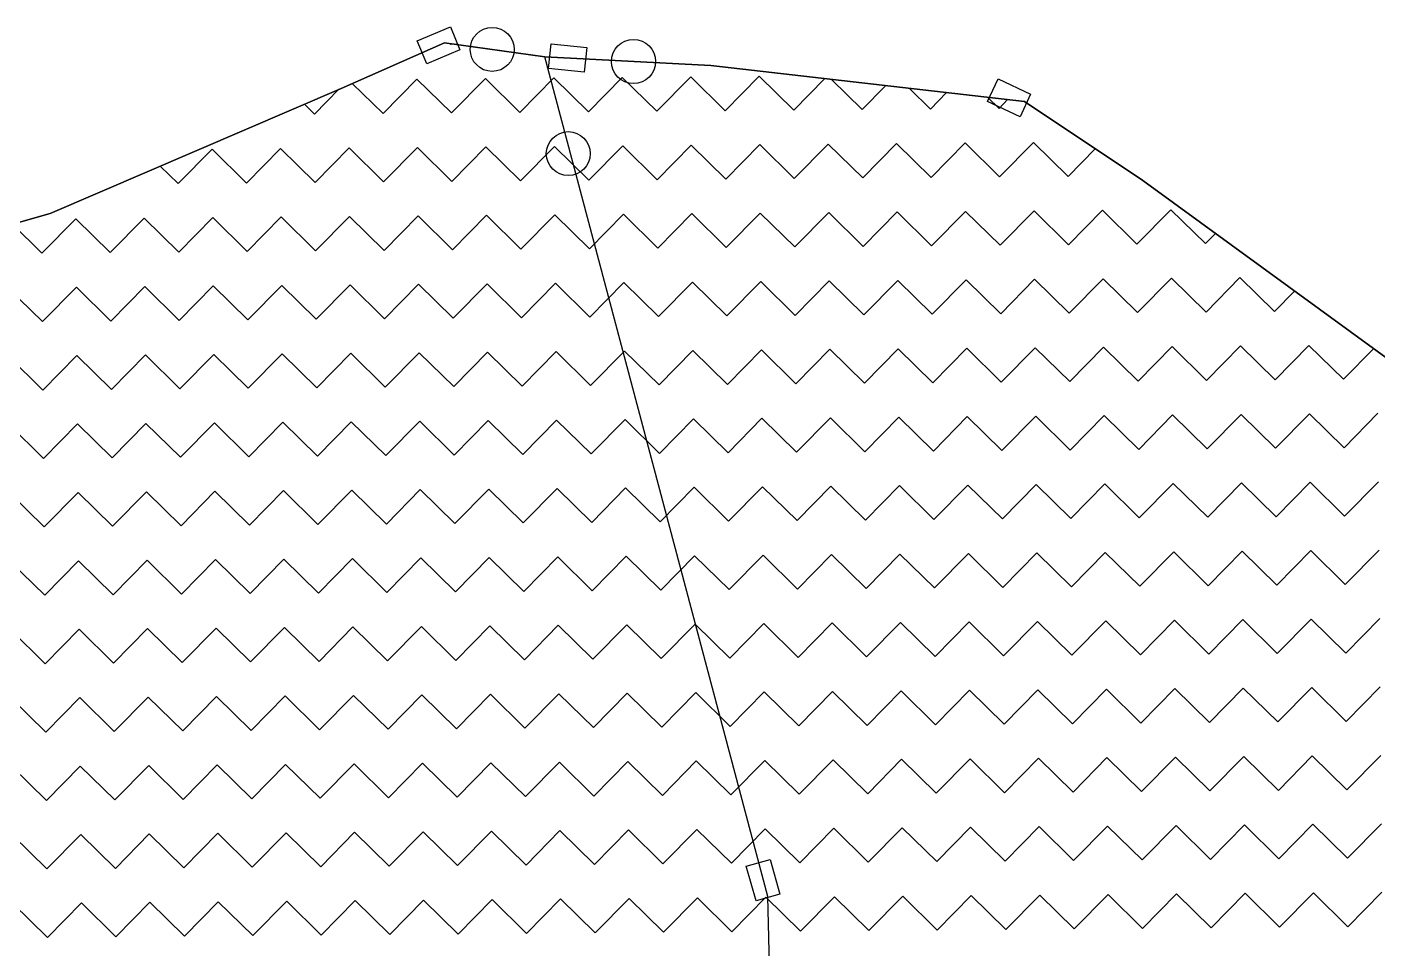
# Model space of a CAD drawing. Header units: metres. Extents: x 342804 to 346854, y 1762918 to 1765966.
# Drawn here: x 344670.9 to 344932, y 1765724.7 to 1765902.9 of the extents above; entities that cross this region are included whole.
import ezdxf

# ---------------------------------------------------------------- set-up
doc = ezdxf.new("R2010")
doc.units = ezdxf.units.M
doc.header["$MEASUREMENT"] = 0
for name, color, linetype in [('POLY_HATCH', 12, 'Continuous'), ('POLY_PARCEL', 6, 'Continuous'), ('V_BOUND_LINE', 7, 'Continuous')]:
    doc.layers.add(name, color=color, linetype=linetype)

msp = doc.modelspace()

# ---------------------------------------------------------------- linework, layer by layer
for points in [[(344746.32, 1765900.26), (344752.73, 1765902.94), (344754.58, 1765898.5), (344748.17, 1765895.83)], [(344772.2, 1765899.7), (344779.1, 1765898.98), (344778.6, 1765894.2), (344771.7, 1765894.93)], [(344858.61, 1765892.9), (344864.89, 1765889.94), (344862.85, 1765885.59), (344856.56, 1765888.55)], [(344811.81, 1765733.97), (344809.93, 1765740.66), (344814.55, 1765741.96), (344816.43, 1765735.27)]]:
    msp.add_lwpolyline(points, close=True)
for centre in [(344760.82, 1765898.6), (344788.13, 1765896.27), (344775.53, 1765878.45)]:
    msp.add_circle(centre, 4.25)
at = {"layer": 'POLY_HATCH'}
for p, q in [((344751.58, 1765899.88), (344731.6, 1765891.07)), ((344771, 1765897.19), (344751.58, 1765899.88)), ((344803.06, 1765895.47), (344771, 1765897.19)), ((344863.71, 1765888.51), (344803.06, 1765895.47)), ((344731.6, 1765891.07), (344675.36, 1765866.89)), ((344886.55, 1765873.24), (344863.71, 1765888.51)), ((344972.77, 1765810.46), (344886.55, 1765873.24)), ((344675.36, 1765866.89), (344630.14, 1765853.91))]:
    msp.add_line(p, q, dxfattribs=at)
at = {"layer": 'POLY_HATCH', "linetype": 'Continuous'}
for p, q in [((344752.64, 1765899.73), (344752.83, 1765899.54)), ((344752.83, 1765899.54), (344752.97, 1765899.68)), ((344766.17, 1765886.42), (344772.73, 1765893.09)), ((344772.73, 1765893.09), (344779.4, 1765886.53)), ((344779.4, 1765886.53), (344785.96, 1765893.2)), ((344785.96, 1765893.2), (344792.63, 1765886.64)), ((344792.63, 1765886.64), (344799.19, 1765893.31)), ((344799.19, 1765893.31), (344805.86, 1765886.75)), ((344805.86, 1765886.75), (344812.42, 1765893.42)), ((344812.42, 1765893.42), (344819.09, 1765886.86)), ((344726.48, 1765886.1), (344731.2, 1765890.9)), ((344733.78, 1765892.03), (344739.71, 1765886.21)), ((344739.71, 1765886.21), (344746.27, 1765892.88)), ((344746.27, 1765892.88), (344752.94, 1765886.31)), ((344752.94, 1765886.31), (344759.5, 1765892.98)), ((344759.5, 1765892.98), (344766.17, 1765886.42)), ((344819.09, 1765886.86), (344825.07, 1765892.94)), ((344826.39, 1765892.79), (344832.32, 1765886.97)), ((344832.32, 1765886.97), (344836.87, 1765891.59)), ((344841.49, 1765891.06), (344845.55, 1765887.07)), ((344724.51, 1765888.03), (344726.48, 1765886.1)), ((344845.55, 1765887.07), (344848.66, 1765890.24)), ((344856.6, 1765889.33), (344858.78, 1765887.18)), ((344858.78, 1765887.18), (344860.45, 1765888.89)), ((344792.73, 1765873.41), (344799.3, 1765880.08)), ((344799.3, 1765880.08), (344805.96, 1765873.52)), ((344805.96, 1765873.52), (344812.53, 1765880.19)), ((344812.53, 1765880.19), (344819.19, 1765873.63)), ((344819.19, 1765873.63), (344825.76, 1765880.3)), ((344825.76, 1765880.3), (344832.43, 1765873.74)), ((344832.43, 1765873.74), (344838.99, 1765880.4)), ((344838.99, 1765880.4), (344845.66, 1765873.84)), ((344845.66, 1765873.84), (344852.22, 1765880.51)), ((344852.22, 1765880.51), (344858.89, 1765873.95)), ((344858.89, 1765873.95), (344865.45, 1765880.62)), ((344865.45, 1765880.62), (344872.12, 1765874.06)), ((344700.12, 1765872.65), (344706.69, 1765879.32)), ((344706.69, 1765879.32), (344713.35, 1765872.76)), ((344713.35, 1765872.76), (344719.92, 1765879.43)), ((344719.92, 1765879.43), (344726.58, 1765872.87)), ((344726.58, 1765872.87), (344733.15, 1765879.54)), ((344733.15, 1765879.54), (344739.81, 1765872.98)), ((344739.81, 1765872.98), (344746.38, 1765879.65)), ((344746.38, 1765879.65), (344753.04, 1765873.08)), ((344753.04, 1765873.08), (344759.61, 1765879.75)), ((344759.61, 1765879.75), (344766.27, 1765873.19)), ((344766.27, 1765873.19), (344772.84, 1765879.86)), ((344772.84, 1765879.86), (344779.5, 1765873.3)), ((344779.5, 1765873.3), (344786.07, 1765879.97)), ((344786.07, 1765879.97), (344792.73, 1765873.41)), ((344872.12, 1765874.06), (344877.36, 1765879.39)), ((344696.67, 1765876.05), (344700.12, 1765872.65)), ((344806.07, 1765860.29), (344812.63, 1765866.96)), ((344812.63, 1765866.96), (344819.3, 1765860.4)), ((344819.3, 1765860.4), (344825.86, 1765867.07)), ((344825.86, 1765867.07), (344832.53, 1765860.51)), ((344832.53, 1765860.51), (344839.09, 1765867.17)), ((344839.09, 1765867.17), (344845.76, 1765860.61)), ((344845.76, 1765860.61), (344852.32, 1765867.28)), ((344852.32, 1765867.28), (344858.99, 1765860.72)), ((344858.99, 1765860.72), (344865.55, 1765867.39)), ((344865.55, 1765867.39), (344872.22, 1765860.83)), ((344872.22, 1765860.83), (344878.78, 1765867.5)), ((344878.78, 1765867.5), (344885.45, 1765860.94)), ((344885.45, 1765860.94), (344892.01, 1765867.61)), ((344892.01, 1765867.61), (344898.68, 1765861.05)), ((344668.08, 1765864.8), (344673.77, 1765859.2)), ((344673.77, 1765859.2), (344680.33, 1765865.87)), ((344680.33, 1765865.87), (344687, 1765859.31)), ((344687, 1765859.31), (344693.56, 1765865.98)), ((344693.56, 1765865.98), (344700.23, 1765859.42)), ((344700.23, 1765859.42), (344706.79, 1765866.09)), ((344706.79, 1765866.09), (344713.46, 1765859.53)), ((344713.46, 1765859.53), (344720.02, 1765866.2)), ((344720.02, 1765866.2), (344726.69, 1765859.64)), ((344726.69, 1765859.64), (344733.25, 1765866.31)), ((344733.25, 1765866.31), (344739.92, 1765859.75)), ((344739.92, 1765859.75), (344746.48, 1765866.42)), ((344746.48, 1765866.42), (344753.15, 1765859.85)), ((344753.15, 1765859.85), (344759.71, 1765866.52)), ((344759.71, 1765866.52), (344766.38, 1765859.96)), ((344766.38, 1765859.96), (344772.94, 1765866.63)), ((344772.94, 1765866.63), (344779.61, 1765860.07)), ((344779.61, 1765860.07), (344786.17, 1765866.74)), ((344786.17, 1765866.74), (344792.84, 1765860.18)), ((344792.84, 1765860.18), (344799.4, 1765866.85)), ((344799.4, 1765866.85), (344806.07, 1765860.29)), ((344898.68, 1765861.05), (344900.61, 1765863.01)), ((344832.64, 1765847.28), (344839.2, 1765853.94)), ((344839.2, 1765853.94), (344845.87, 1765847.38)), ((344845.87, 1765847.38), (344852.43, 1765854.05)), ((344852.43, 1765854.05), (344859.1, 1765847.49)), ((344859.1, 1765847.49), (344865.66, 1765854.16)), ((344865.66, 1765854.16), (344872.33, 1765847.6)), ((344872.33, 1765847.6), (344878.89, 1765854.27)), ((344878.89, 1765854.27), (344885.56, 1765847.71)), ((344885.56, 1765847.71), (344892.12, 1765854.38)), ((344892.12, 1765854.38), (344898.79, 1765847.82)), ((344898.79, 1765847.82), (344905.35, 1765854.49)), ((344905.35, 1765854.49), (344912.02, 1765847.93)), ((344667.21, 1765852.53), (344673.88, 1765845.97)), ((344673.88, 1765845.97), (344680.44, 1765852.64)), ((344680.44, 1765852.64), (344687.11, 1765846.08)), ((344687.11, 1765846.08), (344693.67, 1765852.75)), ((344693.67, 1765852.75), (344700.34, 1765846.19)), ((344700.34, 1765846.19), (344706.9, 1765852.86)), ((344706.9, 1765852.86), (344713.57, 1765846.3)), ((344713.57, 1765846.3), (344720.13, 1765852.97)), ((344720.13, 1765852.97), (344726.8, 1765846.41)), ((344726.8, 1765846.41), (344733.36, 1765853.08)), ((344733.36, 1765853.08), (344740.03, 1765846.52)), ((344740.03, 1765846.52), (344746.59, 1765853.19)), ((344746.59, 1765853.19), (344753.26, 1765846.62)), ((344753.26, 1765846.62), (344759.82, 1765853.29)), ((344759.82, 1765853.29), (344766.49, 1765846.73)), ((344766.49, 1765846.73), (344773.05, 1765853.4)), ((344773.05, 1765853.4), (344779.72, 1765846.84)), ((344779.72, 1765846.84), (344786.28, 1765853.51)), ((344786.28, 1765853.51), (344792.95, 1765846.95)), ((344792.95, 1765846.95), (344799.51, 1765853.62)), ((344799.51, 1765853.62), (344806.18, 1765847.06)), ((344806.18, 1765847.06), (344812.74, 1765853.73)), ((344812.74, 1765853.73), (344819.41, 1765847.17)), ((344819.41, 1765847.17), (344825.97, 1765853.84)), ((344825.97, 1765853.84), (344832.64, 1765847.28)), ((344912.02, 1765847.93), (344915.9, 1765851.87)), ((344859.21, 1765834.26), (344865.77, 1765840.93)), ((344865.77, 1765840.93), (344872.44, 1765834.37)), ((344872.44, 1765834.37), (344879, 1765841.04)), ((344879, 1765841.04), (344885.67, 1765834.48)), ((344885.67, 1765834.48), (344892.23, 1765841.15)), ((344892.23, 1765841.15), (344898.9, 1765834.59)), ((344898.9, 1765834.59), (344905.46, 1765841.26)), ((344905.46, 1765841.26), (344912.13, 1765834.7)), ((344912.13, 1765834.7), (344918.69, 1765841.37)), ((344918.69, 1765841.37), (344925.36, 1765834.81)), ((344667.32, 1765839.3), (344673.99, 1765832.74)), ((344673.99, 1765832.74), (344680.55, 1765839.41)), ((344680.55, 1765839.41), (344687.22, 1765832.85)), ((344687.22, 1765832.85), (344693.78, 1765839.52)), ((344693.78, 1765839.52), (344700.45, 1765832.96)), ((344700.45, 1765832.96), (344707.01, 1765839.63)), ((344707.01, 1765839.63), (344713.68, 1765833.07)), ((344713.68, 1765833.07), (344720.24, 1765839.74)), ((344720.24, 1765839.74), (344726.91, 1765833.18)), ((344726.91, 1765833.18), (344733.47, 1765839.85)), ((344733.47, 1765839.85), (344740.14, 1765833.29)), ((344740.14, 1765833.29), (344746.7, 1765839.96)), ((344746.7, 1765839.96), (344753.37, 1765833.39)), ((344753.37, 1765833.39), (344759.93, 1765840.06)), ((344759.93, 1765840.06), (344766.6, 1765833.5)), ((344766.6, 1765833.5), (344773.16, 1765840.17)), ((344773.16, 1765840.17), (344779.83, 1765833.61)), ((344779.83, 1765833.61), (344786.39, 1765840.28)), ((344786.39, 1765840.28), (344793.06, 1765833.72)), ((344793.06, 1765833.72), (344799.62, 1765840.39)), ((344799.62, 1765840.39), (344806.29, 1765833.83)), ((344806.29, 1765833.83), (344812.85, 1765840.5)), ((344812.85, 1765840.5), (344819.52, 1765833.94)), ((344819.52, 1765833.94), (344826.08, 1765840.61)), ((344826.08, 1765840.61), (344832.75, 1765834.05)), ((344832.75, 1765834.05), (344839.31, 1765840.71)), ((344839.31, 1765840.71), (344845.98, 1765834.15)), ((344845.98, 1765834.15), (344852.54, 1765840.82)), ((344852.54, 1765840.82), (344859.21, 1765834.26)), ((344925.36, 1765834.81), (344931.2, 1765840.74)), ((344872.55, 1765821.14), (344879.11, 1765827.81)), ((344879.11, 1765827.81), (344885.78, 1765821.25)), ((344885.78, 1765821.25), (344892.34, 1765827.92)), ((344892.34, 1765827.92), (344899.01, 1765821.36)), ((344899.01, 1765821.36), (344905.57, 1765828.03)), ((344905.57, 1765828.03), (344912.24, 1765821.47)), ((344912.24, 1765821.47), (344918.8, 1765828.14)), ((344918.8, 1765828.14), (344925.47, 1765821.58)), ((344925.47, 1765821.58), (344932.03, 1765828.24)), ((344667.43, 1765826.07), (344674.1, 1765819.51)), ((344674.1, 1765819.51), (344680.66, 1765826.18)), ((344680.66, 1765826.18), (344687.33, 1765819.62)), ((344687.33, 1765819.62), (344693.89, 1765826.29)), ((344693.89, 1765826.29), (344700.56, 1765819.73)), ((344700.56, 1765819.73), (344707.12, 1765826.4)), ((344707.12, 1765826.4), (344713.79, 1765819.84)), ((344713.79, 1765819.84), (344720.35, 1765826.51)), ((344720.35, 1765826.51), (344727.02, 1765819.95)), ((344727.02, 1765819.95), (344733.58, 1765826.62)), ((344733.58, 1765826.62), (344740.25, 1765820.06)), ((344740.25, 1765820.06), (344746.81, 1765826.72)), ((344746.81, 1765826.72), (344753.48, 1765820.16)), ((344753.48, 1765820.16), (344760.04, 1765826.83)), ((344760.04, 1765826.83), (344766.71, 1765820.27)), ((344766.71, 1765820.27), (344773.27, 1765826.94)), ((344773.27, 1765826.94), (344779.94, 1765820.38)), ((344779.94, 1765820.38), (344786.5, 1765827.05)), ((344786.5, 1765827.05), (344793.17, 1765820.49)), ((344793.17, 1765820.49), (344799.73, 1765827.16)), ((344799.73, 1765827.16), (344806.4, 1765820.6)), ((344806.4, 1765820.6), (344812.96, 1765827.27)), ((344812.96, 1765827.27), (344819.63, 1765820.71)), ((344819.63, 1765820.71), (344826.19, 1765827.38)), ((344826.19, 1765827.38), (344832.86, 1765820.82)), ((344832.86, 1765820.82), (344839.42, 1765827.48)), ((344839.42, 1765827.48), (344846.09, 1765820.92)), ((344846.09, 1765820.92), (344852.65, 1765827.59)), ((344852.65, 1765827.59), (344859.32, 1765821.03)), ((344859.32, 1765821.03), (344865.88, 1765827.7)), ((344865.88, 1765827.7), (344872.55, 1765821.14)), ((344899.12, 1765808.13), (344905.68, 1765814.8)), ((344905.68, 1765814.8), (344912.35, 1765808.24)), ((344912.35, 1765808.24), (344918.91, 1765814.91)), ((344918.91, 1765814.91), (344925.58, 1765808.35)), ((344925.58, 1765808.35), (344932.14, 1765815.01)), ((344667.54, 1765812.84), (344674.21, 1765806.28)), ((344674.21, 1765806.28), (344680.77, 1765812.95)), ((344680.77, 1765812.95), (344687.44, 1765806.39)), ((344687.44, 1765806.39), (344694, 1765813.06)), ((344694, 1765813.06), (344700.67, 1765806.5)), ((344700.67, 1765806.5), (344707.23, 1765813.17)), ((344707.23, 1765813.17), (344713.9, 1765806.61)), ((344713.9, 1765806.61), (344720.46, 1765813.28)), ((344720.46, 1765813.28), (344727.13, 1765806.72)), ((344727.13, 1765806.72), (344733.69, 1765813.39)), ((344733.69, 1765813.39), (344740.36, 1765806.83)), ((344740.36, 1765806.83), (344746.92, 1765813.49)), ((344746.92, 1765813.49), (344753.59, 1765806.93)), ((344753.59, 1765806.93), (344760.15, 1765813.6)), ((344760.15, 1765813.6), (344766.82, 1765807.04)), ((344766.82, 1765807.04), (344773.38, 1765813.71)), ((344773.38, 1765813.71), (344780.05, 1765807.15)), ((344780.05, 1765807.15), (344786.61, 1765813.82)), ((344786.61, 1765813.82), (344793.28, 1765807.26)), ((344793.28, 1765807.26), (344799.84, 1765813.93)), ((344799.84, 1765813.93), (344806.51, 1765807.37)), ((344806.51, 1765807.37), (344813.07, 1765814.04)), ((344813.07, 1765814.04), (344819.74, 1765807.48)), ((344819.74, 1765807.48), (344826.3, 1765814.15)), ((344826.3, 1765814.15), (344832.97, 1765807.59)), ((344832.97, 1765807.59), (344839.53, 1765814.25)), ((344839.53, 1765814.25), (344846.2, 1765807.69)), ((344846.2, 1765807.69), (344852.76, 1765814.36)), ((344852.76, 1765814.36), (344859.43, 1765807.8)), ((344859.43, 1765807.8), (344865.99, 1765814.47)), ((344865.99, 1765814.47), (344872.66, 1765807.91)), ((344872.66, 1765807.91), (344879.22, 1765814.58)), ((344879.22, 1765814.58), (344885.89, 1765808.02)), ((344885.89, 1765808.02), (344892.45, 1765814.69)), ((344892.45, 1765814.69), (344899.12, 1765808.13)), ((344912.46, 1765795.01), (344919.02, 1765801.68)), ((344919.02, 1765801.68), (344925.69, 1765795.12)), ((344925.69, 1765795.12), (344932.25, 1765801.78)), ((344667.65, 1765799.61), (344674.32, 1765793.05)), ((344674.32, 1765793.05), (344680.88, 1765799.72)), ((344680.88, 1765799.72), (344687.55, 1765793.16)), ((344687.55, 1765793.16), (344694.11, 1765799.83)), ((344694.11, 1765799.83), (344700.78, 1765793.27)), ((344700.78, 1765793.27), (344707.34, 1765799.94)), ((344707.34, 1765799.94), (344714.01, 1765793.38)), ((344714.01, 1765793.38), (344720.57, 1765800.05)), ((344720.57, 1765800.05), (344727.24, 1765793.49)), ((344727.24, 1765793.49), (344733.8, 1765800.16)), ((344733.8, 1765800.16), (344740.47, 1765793.6)), ((344740.47, 1765793.6), (344747.03, 1765800.26)), ((344747.03, 1765800.26), (344753.7, 1765793.7)), ((344753.7, 1765793.7), (344760.26, 1765800.37)), ((344760.26, 1765800.37), (344766.93, 1765793.81)), ((344766.93, 1765793.81), (344773.49, 1765800.48)), ((344773.49, 1765800.48), (344780.16, 1765793.92)), ((344780.16, 1765793.92), (344786.72, 1765800.59)), ((344786.72, 1765800.59), (344793.39, 1765794.03)), ((344793.39, 1765794.03), (344799.95, 1765800.7)), ((344799.95, 1765800.7), (344806.62, 1765794.14)), ((344806.62, 1765794.14), (344813.18, 1765800.81)), ((344813.18, 1765800.81), (344819.85, 1765794.25)), ((344819.85, 1765794.25), (344826.41, 1765800.92)), ((344826.41, 1765800.92), (344833.08, 1765794.36)), ((344833.08, 1765794.36), (344839.64, 1765801.02)), ((344839.64, 1765801.02), (344846.31, 1765794.46)), ((344846.31, 1765794.46), (344852.87, 1765801.13)), ((344852.87, 1765801.13), (344859.54, 1765794.57)), ((344859.54, 1765794.57), (344866.1, 1765801.24)), ((344866.1, 1765801.24), (344872.77, 1765794.68)), ((344872.77, 1765794.68), (344879.33, 1765801.35)), ((344879.33, 1765801.35), (344886, 1765794.79)), ((344886, 1765794.79), (344892.56, 1765801.46)), ((344892.56, 1765801.46), (344899.23, 1765794.9)), ((344899.23, 1765794.9), (344905.79, 1765801.57)), ((344905.79, 1765801.57), (344912.46, 1765795.01)), ((344667.75, 1765786.38), (344674.42, 1765779.82)), ((344674.42, 1765779.82), (344680.98, 1765786.49)), ((344680.98, 1765786.49), (344687.65, 1765779.93)), ((344687.65, 1765779.93), (344694.21, 1765786.6)), ((344694.21, 1765786.6), (344700.88, 1765780.04)), ((344700.88, 1765780.04), (344707.44, 1765786.71)), ((344707.44, 1765786.71), (344714.11, 1765780.15)), ((344714.11, 1765780.15), (344720.67, 1765786.82)), ((344720.67, 1765786.82), (344727.34, 1765780.26)), ((344727.34, 1765780.26), (344733.9, 1765786.93)), ((344733.9, 1765786.93), (344740.57, 1765780.37)), ((344740.57, 1765780.37), (344747.14, 1765787.03)), ((344747.14, 1765787.03), (344753.8, 1765780.47)), ((344753.8, 1765780.47), (344760.37, 1765787.14)), ((344760.37, 1765787.14), (344767.03, 1765780.58)), ((344767.03, 1765780.58), (344773.6, 1765787.25)), ((344773.6, 1765787.25), (344780.26, 1765780.69)), ((344780.26, 1765780.69), (344786.83, 1765787.36)), ((344786.83, 1765787.36), (344793.49, 1765780.8)), ((344793.49, 1765780.8), (344800.06, 1765787.47)), ((344800.06, 1765787.47), (344806.72, 1765780.91)), ((344806.72, 1765780.91), (344813.29, 1765787.58)), ((344813.29, 1765787.58), (344819.95, 1765781.02)), ((344819.95, 1765781.02), (344826.52, 1765787.69)), ((344826.52, 1765787.69), (344833.18, 1765781.13)), ((344833.18, 1765781.13), (344839.75, 1765787.79)), ((344839.75, 1765787.79), (344846.41, 1765781.23)), ((344846.41, 1765781.23), (344852.98, 1765787.9)), ((344852.98, 1765787.9), (344859.64, 1765781.34)), ((344859.64, 1765781.34), (344866.21, 1765788.01)), ((344866.21, 1765788.01), (344872.87, 1765781.45)), ((344872.87, 1765781.45), (344879.44, 1765788.12)), ((344879.44, 1765788.12), (344886.11, 1765781.56)), ((344886.11, 1765781.56), (344892.67, 1765788.23)), ((344892.67, 1765788.23), (344899.34, 1765781.67)), ((344899.34, 1765781.67), (344905.9, 1765788.34)), ((344905.9, 1765788.34), (344912.57, 1765781.78)), ((344912.57, 1765781.78), (344919.13, 1765788.45)), ((344919.13, 1765788.45), (344925.8, 1765781.88)), ((344925.8, 1765781.88), (344932.36, 1765788.55)), ((344667.86, 1765773.15), (344674.53, 1765766.59)), ((344674.53, 1765766.59), (344681.09, 1765773.26)), ((344681.09, 1765773.26), (344687.76, 1765766.7)), ((344687.76, 1765766.7), (344694.32, 1765773.37)), ((344694.32, 1765773.37), (344700.99, 1765766.81)), ((344700.99, 1765766.81), (344707.55, 1765773.48)), ((344707.55, 1765773.48), (344714.22, 1765766.92)), ((344714.22, 1765766.92), (344720.78, 1765773.59)), ((344720.78, 1765773.59), (344727.45, 1765767.03)), ((344727.45, 1765767.03), (344734.01, 1765773.7)), ((344734.01, 1765773.7), (344740.68, 1765767.14)), ((344740.68, 1765767.14), (344747.24, 1765773.8)), ((344747.24, 1765773.8), (344753.91, 1765767.24)), ((344753.91, 1765767.24), (344760.47, 1765773.91)), ((344760.47, 1765773.91), (344767.14, 1765767.35)), ((344767.14, 1765767.35), (344773.7, 1765774.02)), ((344773.7, 1765774.02), (344780.37, 1765767.46)), ((344780.37, 1765767.46), (344786.93, 1765774.13)), ((344786.93, 1765774.13), (344793.6, 1765767.57)), ((344793.6, 1765767.57), (344800.16, 1765774.24)), ((344800.16, 1765774.24), (344806.83, 1765767.68)), ((344806.83, 1765767.68), (344813.39, 1765774.35)), ((344813.39, 1765774.35), (344820.06, 1765767.79)), ((344820.06, 1765767.79), (344826.62, 1765774.46)), ((344826.62, 1765774.46), (344833.29, 1765767.9)), ((344833.29, 1765767.9), (344839.85, 1765774.56)), ((344839.85, 1765774.56), (344846.52, 1765768)), ((344846.52, 1765768), (344853.08, 1765774.67)), ((344853.08, 1765774.67), (344859.75, 1765768.11)), ((344859.75, 1765768.11), (344866.31, 1765774.78)), ((344866.31, 1765774.78), (344872.98, 1765768.22)), ((344872.98, 1765768.22), (344879.54, 1765774.89)), ((344879.54, 1765774.89), (344886.21, 1765768.33)), ((344886.21, 1765768.33), (344892.77, 1765775)), ((344892.77, 1765775), (344899.44, 1765768.44)), ((344899.44, 1765768.44), (344906, 1765775.11)), ((344906, 1765775.11), (344912.67, 1765768.55)), ((344912.67, 1765768.55), (344919.23, 1765775.22)), ((344919.23, 1765775.22), (344925.9, 1765768.65)), ((344925.9, 1765768.65), (344932.46, 1765775.32)), ((344667.97, 1765759.92), (344674.64, 1765753.36)), ((344674.64, 1765753.36), (344681.2, 1765760.03)), ((344681.2, 1765760.03), (344687.87, 1765753.47)), ((344687.87, 1765753.47), (344694.43, 1765760.14)), ((344694.43, 1765760.14), (344701.1, 1765753.58)), ((344701.1, 1765753.58), (344707.66, 1765760.25)), ((344707.66, 1765760.25), (344714.33, 1765753.69)), ((344714.33, 1765753.69), (344720.89, 1765760.36)), ((344720.89, 1765760.36), (344727.56, 1765753.8)), ((344727.56, 1765753.8), (344734.12, 1765760.47)), ((344734.12, 1765760.47), (344740.79, 1765753.91)), ((344740.79, 1765753.91), (344747.35, 1765760.57)), ((344747.35, 1765760.57), (344754.02, 1765754.01)), ((344754.02, 1765754.01), (344760.58, 1765760.68)), ((344760.58, 1765760.68), (344767.25, 1765754.12)), ((344767.25, 1765754.12), (344773.81, 1765760.79)), ((344773.81, 1765760.79), (344780.48, 1765754.23)), ((344780.48, 1765754.23), (344787.04, 1765760.9)), ((344787.04, 1765760.9), (344793.71, 1765754.34)), ((344793.71, 1765754.34), (344800.27, 1765761.01)), ((344800.27, 1765761.01), (344806.94, 1765754.45)), ((344806.94, 1765754.45), (344813.5, 1765761.12)), ((344813.5, 1765761.12), (344820.17, 1765754.56)), ((344820.17, 1765754.56), (344826.73, 1765761.23)), ((344826.73, 1765761.23), (344833.4, 1765754.67)), ((344833.4, 1765754.67), (344839.96, 1765761.33)), ((344839.96, 1765761.33), (344846.63, 1765754.77)), ((344846.63, 1765754.77), (344853.19, 1765761.44)), ((344853.19, 1765761.44), (344859.86, 1765754.88)), ((344859.86, 1765754.88), (344866.42, 1765761.55)), ((344866.42, 1765761.55), (344873.09, 1765754.99)), ((344873.09, 1765754.99), (344879.65, 1765761.66)), ((344879.65, 1765761.66), (344886.32, 1765755.1)), ((344886.32, 1765755.1), (344892.88, 1765761.77)), ((344892.88, 1765761.77), (344899.55, 1765755.21)), ((344899.55, 1765755.21), (344906.11, 1765761.88)), ((344906.11, 1765761.88), (344912.78, 1765755.32)), ((344912.78, 1765755.32), (344919.34, 1765761.99)), ((344919.34, 1765761.99), (344926.01, 1765755.42)), ((344926.01, 1765755.42), (344932.57, 1765762.09)), ((344687.98, 1765740.24), (344694.54, 1765746.91)), ((344694.54, 1765746.91), (344701.21, 1765740.35)), ((344701.21, 1765740.35), (344707.77, 1765747.02)), ((344707.77, 1765747.02), (344714.44, 1765740.46)), ((344714.44, 1765740.46), (344721, 1765747.13)), ((344721, 1765747.13), (344727.67, 1765740.57)), ((344727.67, 1765740.57), (344734.23, 1765747.24)), ((344734.23, 1765747.24), (344740.9, 1765740.68)), ((344740.9, 1765740.68), (344747.46, 1765747.34)), ((344747.46, 1765747.34), (344754.13, 1765740.78)), ((344754.13, 1765740.78), (344760.69, 1765747.45)), ((344760.69, 1765747.45), (344767.36, 1765740.89)), ((344767.36, 1765740.89), (344773.92, 1765747.56)), ((344773.92, 1765747.56), (344780.59, 1765741)), ((344780.59, 1765741), (344787.15, 1765747.67)), ((344787.15, 1765747.67), (344793.82, 1765741.11)), ((344793.82, 1765741.11), (344800.38, 1765747.78)), ((344800.38, 1765747.78), (344807.05, 1765741.22)), ((344807.05, 1765741.22), (344813.61, 1765747.89)), ((344813.61, 1765747.89), (344820.28, 1765741.33)), ((344820.28, 1765741.33), (344826.84, 1765748)), ((344826.84, 1765748), (344833.51, 1765741.43)), ((344833.51, 1765741.43), (344840.07, 1765748.1)), ((344840.07, 1765748.1), (344846.74, 1765741.54)), ((344846.74, 1765741.54), (344853.3, 1765748.21)), ((344853.3, 1765748.21), (344859.97, 1765741.65)), ((344859.97, 1765741.65), (344866.53, 1765748.32)), ((344866.53, 1765748.32), (344873.2, 1765741.76)), ((344873.2, 1765741.76), (344879.76, 1765748.43)), ((344879.76, 1765748.43), (344886.43, 1765741.87)), ((344886.43, 1765741.87), (344892.99, 1765748.54)), ((344892.99, 1765748.54), (344899.66, 1765741.98)), ((344899.66, 1765741.98), (344906.22, 1765748.65)), ((344906.22, 1765748.65), (344912.89, 1765742.09)), ((344912.89, 1765742.09), (344919.45, 1765748.76)), ((344919.45, 1765748.76), (344926.12, 1765742.19)), ((344926.12, 1765742.19), (344932.68, 1765748.86)), ((344668.08, 1765746.69), (344674.75, 1765740.13)), ((344674.75, 1765740.13), (344681.31, 1765746.8)), ((344681.31, 1765746.8), (344687.98, 1765740.24)), ((344701.32, 1765727.12), (344707.88, 1765733.79)), ((344707.88, 1765733.79), (344714.55, 1765727.23)), ((344714.55, 1765727.23), (344721.11, 1765733.9)), ((344721.11, 1765733.9), (344727.78, 1765727.34)), ((344727.78, 1765727.34), (344734.34, 1765734.01)), ((344734.34, 1765734.01), (344741.01, 1765727.45)), ((344741.01, 1765727.45), (344747.57, 1765734.11)), ((344747.57, 1765734.11), (344754.24, 1765727.55)), ((344754.24, 1765727.55), (344760.8, 1765734.22)), ((344760.8, 1765734.22), (344767.47, 1765727.66)), ((344767.47, 1765727.66), (344774.03, 1765734.33)), ((344774.03, 1765734.33), (344780.7, 1765727.77)), ((344780.7, 1765727.77), (344787.26, 1765734.44)), ((344787.26, 1765734.44), (344793.93, 1765727.88)), ((344793.93, 1765727.88), (344800.49, 1765734.55)), ((344800.49, 1765734.55), (344807.16, 1765727.99)), ((344807.16, 1765727.99), (344813.72, 1765734.66)), ((344813.72, 1765734.66), (344820.39, 1765728.1)), ((344820.39, 1765728.1), (344826.95, 1765734.77)), ((344826.95, 1765734.77), (344833.62, 1765728.2)), ((344833.62, 1765728.2), (344840.18, 1765734.87)), ((344840.18, 1765734.87), (344846.85, 1765728.31)), ((344846.85, 1765728.31), (344853.41, 1765734.98)), ((344853.41, 1765734.98), (344860.08, 1765728.42)), ((344860.08, 1765728.42), (344866.64, 1765735.09)), ((344866.64, 1765735.09), (344873.31, 1765728.53)), ((344873.31, 1765728.53), (344879.87, 1765735.2)), ((344879.87, 1765735.2), (344886.54, 1765728.64)), ((344886.54, 1765728.64), (344893.1, 1765735.31)), ((344893.1, 1765735.31), (344899.77, 1765728.75)), ((344899.77, 1765728.75), (344906.33, 1765735.42)), ((344906.33, 1765735.42), (344913, 1765728.86)), ((344913, 1765728.86), (344919.56, 1765735.53)), ((344919.56, 1765735.53), (344926.23, 1765728.96)), ((344926.23, 1765728.96), (344932.79, 1765735.63)), ((344668.19, 1765733.46), (344674.86, 1765726.9)), ((344674.86, 1765726.9), (344681.42, 1765733.57)), ((344681.42, 1765733.57), (344688.09, 1765727.01)), ((344688.09, 1765727.01), (344694.65, 1765733.68)), ((344694.65, 1765733.68), (344701.32, 1765727.12))]:
    msp.add_line(p, q, dxfattribs=at)
at = {"layer": 'POLY_PARCEL'}
for p, q in [((344814.11, 1765734.78), (344771, 1765897.19)), ((344771, 1765897.19), (344771, 1765897.19)), ((344819.85, 1765500.7), (344814.11, 1765734.78)), ((344814.11, 1765734.78), (344814.11, 1765734.78))]:
    msp.add_line(p, q, dxfattribs=at)
at = {"layer": 'V_BOUND_LINE'}
for p, q in [((344731.6, 1765891.07), (344751.58, 1765899.88)), ((344751.58, 1765899.88), (344771, 1765897.19)), ((344771, 1765897.19), (344803.06, 1765895.47)), ((344803.06, 1765895.47), (344863.71, 1765888.51)), ((344675.36, 1765866.89), (344731.6, 1765891.07)), ((344863.71, 1765888.51), (344886.55, 1765873.24)), ((344886.55, 1765873.24), (344972.77, 1765810.46)), ((344630.14, 1765853.91), (344675.36, 1765866.89))]:
    msp.add_line(p, q, dxfattribs=at)

doc.saveas('drawing.dxf')
